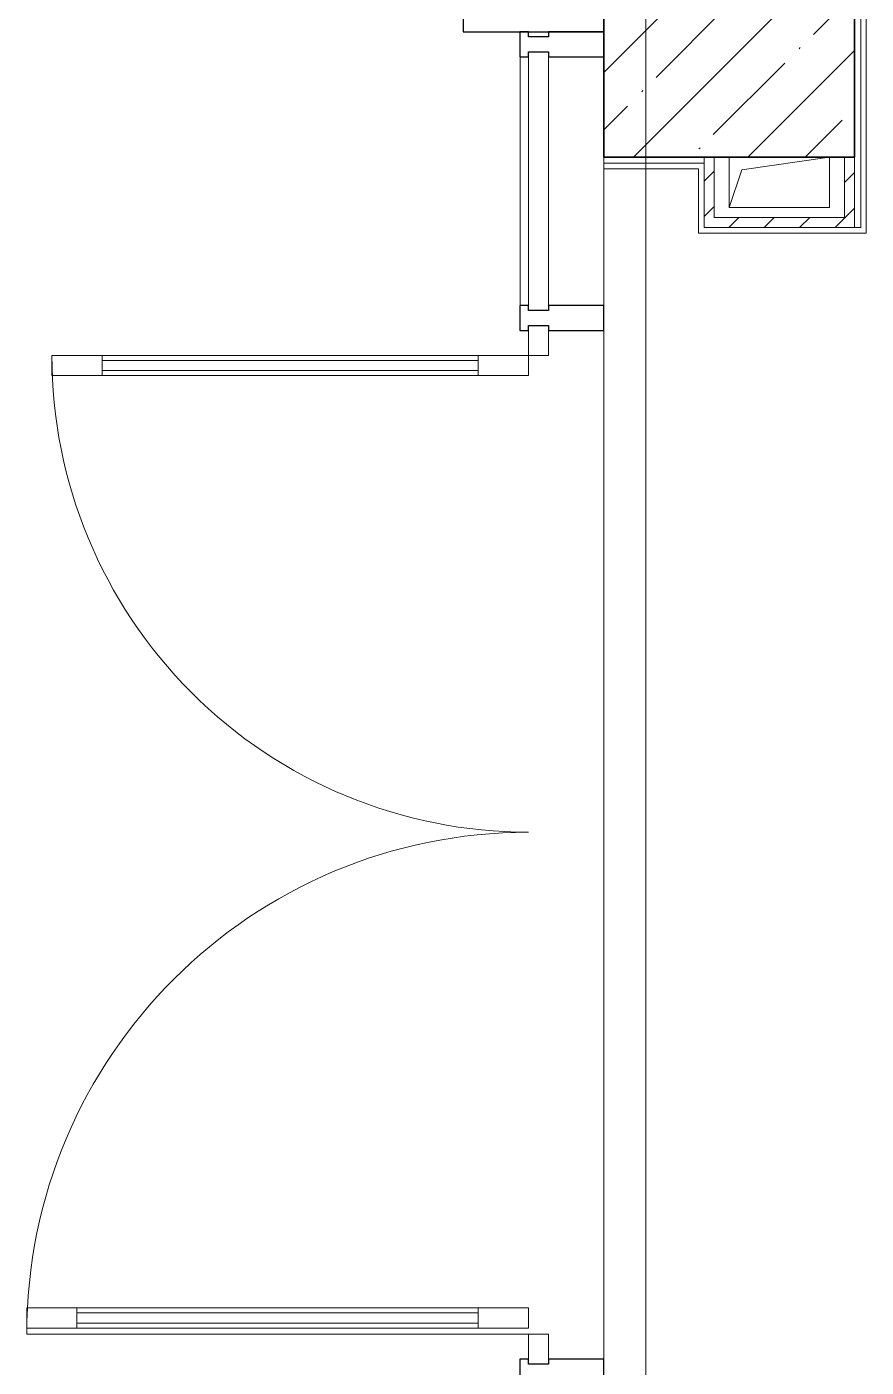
# Model space of a CAD drawing. Header units: millimetres. Extents: x 5993 to 95364, y 87345 to 145529.
# Drawn here: x 47794.3 to 47930.5, y 118348.9 to 118566.3 of the extents above; entities that cross this region are included whole.
import ezdxf

# ---------------------------------------------------------------- set-up
doc = ezdxf.new("R2010")
doc.units = ezdxf.units.MM
doc.linetypes.add('50_200_ШТРИХ_1Т_ш5_п1_п1_', pattern=[1400, 1000, -200, 0, -200])
for name, color, linetype, lineweight in [('0-2', 7, 'Continuous', 9), ('S-GRID-____-OTLN-1', 7, '50_200_ШТРИХ_1Т_ш5_п1_п1_', 9), ('Двери', 7, 'Continuous', 9), ('Импосты витража', 7, 'Continuous', 9), ('Импосты витража-1', 7, 'Continuous', 25), ('Несущие колонны', 7, 'Continuous', 9), ('Несущие колонны-1', 7, 'Continuous', 35), ('Обобщенные модели', 7, 'Continuous', 9), ('Остекление-1', 7, 'Continuous', 9), ('Перекрытия', 7, 'Continuous', 9), ('Стены', 7, 'Continuous', 9), ('Стены-1', 7, 'Continuous', 13), ('Элементы узлов', 7, 'Continuous', 9)]:
    doc.layers.add(name, color=color, linetype=linetype, lineweight=lineweight)
doc.layers.add('Штриховка разреза-4', color=7, linetype='Continuous', lineweight=5, true_color=0x0080ff)

# ---------------------------------------------------------------- blocks, each defined once
blk = doc.blocks.new('BSC_Колонна _Прямоугольная - 500х500-V125-АИ2_01_План напольных покрытий и плинтусов 1го этажа _Часть 1_')
at = {"layer": 'Несущие колонны'}
h = blk.add_hatch(dxfattribs=at)
h.set_pattern_fill('FP_158', color=256, style=0, pattern_type=2)
h.set_pattern_definition([(45, (-77100, -56700), (-114.04925, 114.04925), []), (45, (-76985.95, -56700), (-114.04925, 114.04925), [201.613, -40.323, 3.353, -36.97])])
h.paths.add_polyline_path([(-250, -250), (250, -250), (250, 250), (-250, 250)], flags=0)
at = {"layer": 'Несущие колонны-1'}
for p, q in [((250, 250), (-250, 250)), ((-250, 250), (-250, -250)), ((250, -250), (250, 250)), ((-250, -250), (250, -250))]:
    blk.add_line(p, q, dxfattribs=at)
blk = doc.blocks.new('PNS_Панель прямоугольная1 - Нр_Стекло - 40мм-31356820-АИ2_01_План напольных покрытий и плинтусов 1го этажа _Часть 1_')
at = {"layer": 'Остекление-1'}
for p, q in [((-247.5, 40), (247.5, 40)), ((-257.5, 0), (257.5, 0)), ((247.5, 0), (-247.5, 0))]:
    blk.add_line(p, q, dxfattribs=at)
blk = doc.blocks.new('Прямоугольный импост - Импост структурный с накладкой - 150мм-31356817-АИ2_01_План напольных покрытий и плинтусов 1го этажа _Часть 1_')
at = {"layer": 'Импосты витража'}
for p, q in [((76683, 56155), (76683, 56650)), ((76850, 56438), (76850, 56450)), ((76850, 56155), (76850, 56427))]:
    blk.add_line(p, q, dxfattribs=at)
blk = doc.blocks.new('Прямоугольный импост - Импост структурный с накладкой - 150мм-V170-АИ2_01_План напольных покрытий и плинтусов 1го этажа _Часть 1_')
at = {"layer": 'Импосты витража-1'}
for p, q in [((-25, 0), (-25, 17)), ((-25, 17), (25, 17)), ((-15, 0), (-25, 0)), ((-15, -40), (-15, 0)), ((25, 0), (15, 0)), ((15, 0), (15, -40)), ((25, 17), (25, 0)), ((-25, -150), (-25, -40)), ((-25, -40), (-15, -40)), ((15, -40), (25, -40)), ((25, -40), (25, -150))]:
    blk.add_line(p, q, dxfattribs=at)
blk = doc.blocks.new('Прямоугольный импост - Откос НВФ_50х280 мм-28455955-АИ2_01_План напольных покрытий и плинтусов 1го этажа _Часть 1_')
at = {"layer": 'Импосты витража-1'}
for p, q in [((0, 130), (-50, 130)), ((-50, 130), (-50, -150)), ((0, -150), (0, 130))]:
    blk.add_line(p, q, dxfattribs=at)
blk = doc.blocks.new('Дверь_Витражная_СКБ_2Ст2 - ДВН_ДАО_Выход из столовой-31380407-АИ2_01_План напольных покрытий и плинтусов 1го этажа _Часть 1_')
at = {"layer": 'Двери'}
for p, q in [((-975, -950), (-975, 0)), ((975, -1000), (975, 0))]:
    blk.add_line(p, q, dxfattribs=at)
for centre, radius, start, end in [((-975, 0), 950, 270, 0), ((975, 0), 1000, 180, 270)]:
    blk.add_arc(centre, radius, start, end, dxfattribs=at)
at = {"layer": 'Элементы узлов'}
for p, q in [((-1025, 40), (-975, 40)), ((-975, 40), (-1025, 40)), ((-975, 40), (-975, 0)), ((-975, 0), (-975, 40)), ((1025, 40), (975, 40)), ((975, 40), (975, 0)), ((1025, 40), (975, 40)), ((975, 40), (975, 0)), ((-975, 0), (-1025, 0)), ((-1025, 0), (-975, 0)), ((-935, 0), (-975, 0)), ((-975, -950), (-975, 0)), ((-935, 0), (-975, 0)), ((-975, 0), (-975, -950)), ((-935, -950), (-935, 0)), ((-935, -950), (-935, 0)), ((923, 0), (963, 0)), ((923, -1000), (923, 0)), ((923, 0), (923, -1000)), ((963, 0), (923, 0)), ((963, -1000), (963, 0)), ((963, -1000), (963, 0)), ((975, 0), (1025, 0)), ((975, 0), (1025, 0)), ((-975, -100), (-935, -100)), ((-965, -850), (-965, -100)), ((-945, -850), (-945, -100)), ((963, -100), (923, -100)), ((933, -900), (933, -100)), ((953, -900), (953, -100)), ((-975, -850), (-935, -850)), ((963, -900), (923, -900)), ((-975, -950), (-935, -950)), ((-975, -950), (-935, -950)), ((963, -1000), (923, -1000)), ((923, -1000), (963, -1000))]:
    blk.add_line(p, q, dxfattribs=at)
blk = doc.blocks.new('Прямоугольный импост - Импост структурный с накладкой - 150мм-27090926-АИ2_01_План напольных покрытий и плинтусов 1го этажа _Часть 1_')
at = {"layer": 'Импосты витража-1'}
for p, q in [((-25, 0), (-25, 17)), ((-25, 17), (25, 17)), ((-15, 0), (-25, 0)), ((-15, -40), (-15, 0)), ((25, 0), (15, 0)), ((15, 0), (15, -40)), ((25, 17), (25, 0)), ((-25, -150), (-25, -40)), ((-25, -40), (-15, -40)), ((15, -40), (25, -40)), ((25, -40), (25, -150)), ((25, -150), (-25, -150))]:
    blk.add_line(p, q, dxfattribs=at)
blk = doc.blocks.new('AR_Отверстие прямоугольное _в плите_ - AR_Отверстие прямоугольное _в плите_-V245-АИ2_01_План напольных покрытий и плинтусов 1го этажа _Часть 1_')
at = {"layer": 'Обобщенные модели'}
for p, q in [((-100, 50), (-100, -50)), ((-75, 25), (100, 50)), ((100, -50), (100, 50)), ((-100, -50), (-75, 25)), ((-100, -50), (100, -50))]:
    blk.add_line(p, q, dxfattribs=at)

msp = doc.modelspace()

# ---------------------------------------------------------------- linework, layer by layer
at = {"layer": 'S-GRID-____-OTLN-1', "color": 251, "ltscale": 0.6, "true_color": 0x636466}
msp.add_line((47894.73, 117351.98), (47894.73, 121495.1), dxfattribs=at)
at = {"layer": 'Перекрытия'}
msp.add_line((47887.91, 118517.07), (47887.91, 118350.21), dxfattribs=at)
at = {"layer": 'Стены'}
for p, q in [((47929.59, 118533.75), (47929.59, 119242.06)), ((47930.48, 119242.95), (47930.48, 118532.86)), ((47887.91, 118544.17), (47904.19, 118544.17)), ((47887.91, 118543.28), (47887.91, 118544.17)), ((47903.3, 118543.28), (47887.91, 118543.28)), ((47903.3, 118532.86), (47903.3, 118543.28)), ((47930.48, 118532.86), (47903.3, 118532.86)), ((47928.61, 118533.75), (47929.59, 118533.75))]:
    msp.add_line(p, q, dxfattribs=at)
at = {"layer": 'Стены-1'}
for p, q in [((47904.19, 118545.15), (47904.19, 118533.75)), ((47905.82, 118535.38), (47905.82, 118545.15)), ((47926.98, 118545.15), (47926.98, 118535.38)), ((47928.61, 118533.75), (47928.61, 118545.15)), ((47926.98, 118535.38), (47905.82, 118535.38)), ((47904.19, 118533.75), (47928.61, 118533.75))]:
    msp.add_line(p, q, dxfattribs=at)
at = {"layer": 'Штриховка разреза-4'}
for p, q in [((47904.19, 118541.28), (47905.82, 118542.91)), ((47926.98, 118541.05), (47928.61, 118542.68)), ((47904.19, 118535.53), (47905.82, 118537.15)), ((47908.18, 118533.75), (47909.8, 118535.38)), ((47913.93, 118533.75), (47915.56, 118535.38)), ((47919.69, 118533.75), (47921.32, 118535.38)), ((47925.44, 118533.75), (47926.98, 118535.29)), ((47926.98, 118535.29), (47928.61, 118536.92))]:
    msp.add_line(p, q, dxfattribs=at)

# ---------------------------------------------------------------- block references
at = {"layer": '0-2', "xscale": 0.08139549610658335, "yscale": 0.08139549610658335, "zscale": 0.08139549610658335}
for name, p in [('BSC_Колонна _Прямоугольная - 500х500-V125-АИ2_01_План напольных покрытий и плинтусов 1го этажа _Часть 1_', (47908.26, 118565.5)), ('Прямоугольный импост - Импост структурный с накладкой - 150мм-31356817-АИ2_01_План напольных покрытий и плинтусов 1го этажа _Часть 1_', (41632.67, 113950.37)), ('AR_Отверстие прямоугольное _в плите_ - AR_Отверстие прямоугольное _в плите_-V245-АИ2_01_План напольных покрытий и плинтусов 1го этажа _Часть 1_', (47916.4, 118541.08))]:
    msp.add_blockref(name, p, dxfattribs=at)
for name, p, rotation in [('Прямоугольный импост - Откос НВФ_50х280 мм-28455955-АИ2_01_План напольных покрытий и плинтусов 1го этажа _Часть 1_', (47875.7, 118569.57), 89.99999999999991), ('PNS_Панель прямоугольная1 - Нр_Стекло - 40мм-31356820-АИ2_01_План напольных покрытий и плинтусов 1го этажа _Часть 1_', (47875.7, 118541.28), 269.9999999999999), ('Дверь_Витражная_СКБ_2Ст2 - ДВН_ДАО_Выход из столовой-31380407-АИ2_01_План напольных покрытий и плинтусов 1го этажа _Часть 1_', (47875.7, 118433.64), 269.9999999999999)]:
    msp.add_blockref(name, p, dxfattribs=dict(at, rotation=rotation))
at = {"layer": '0-2', "extrusion": (0, 0, -1), "xscale": 0.08139549610658335, "yscale": 0.08139549610658335, "zscale": 0.08139549610658335, "rotation": 270.0000000000001}
for name, p in [('Прямоугольный импост - Импост структурный с накладкой - 150мм-V170-АИ2_01_План напольных покрытий и плинтусов 1го этажа _Часть 1_', (-47875.7, 118563.46)), ('Прямоугольный импост - Импост структурный с накладкой - 150мм-27090926-АИ2_01_План напольных покрытий и плинтусов 1го этажа _Часть 1_', (-47875.7, 118519.1)), ('Прямоугольный импост - Импост структурный с накладкой - 150мм-27090926-АИ2_01_План напольных покрытий и плинтусов 1го этажа _Часть 1_', (-47875.7, 118348.17))]:
    msp.add_blockref(name, p, dxfattribs=at)

doc.saveas('drawing.dxf')
